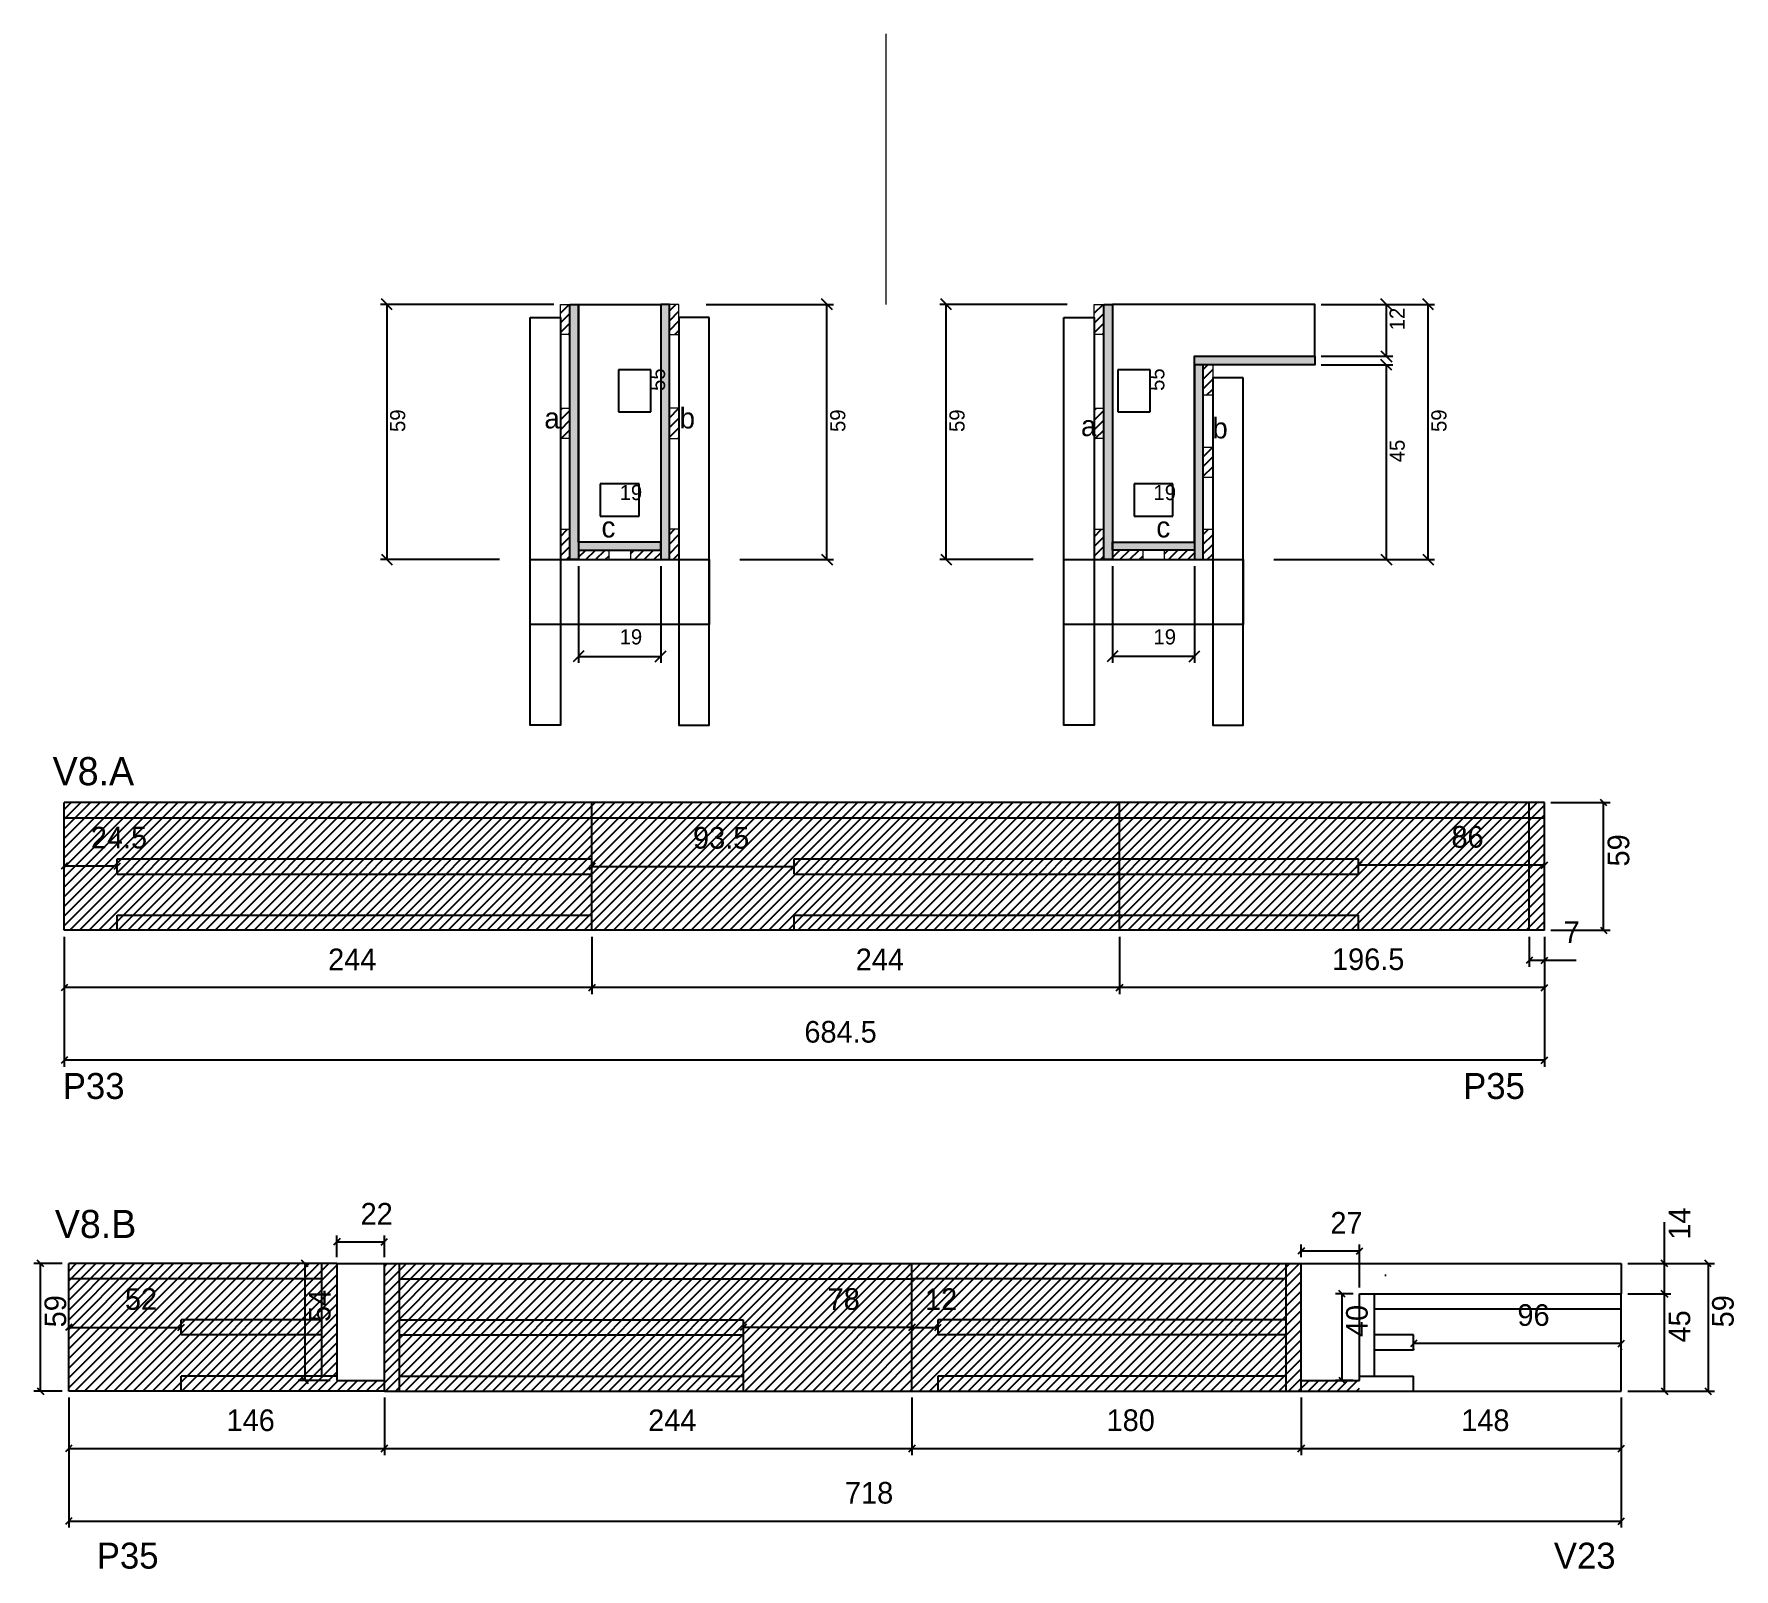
# Model space of a CAD drawing. Header units: metres. Extents: x 6360 to 7146, y 4074 to 4783.
import ezdxf

# ---------------------------------------------------------------- set-up
doc = ezdxf.new("R2010")
doc.units = ezdxf.units.M
for name, color, linetype in [('5', 7, 'Continuous'), ('CONCRETO', 7, 'Continuous'), ('COTA', 7, 'Continuous'), ('Cota Seção (2x)', 7, 'Continuous'), ('detalhes', 7, 'Continuous'), ('Hachura', 7, 'Continuous'), ('Madeira', 7, 'Continuous'), ('Painéis', 7, 'Continuous'), ('REAPROVEITAMENTO', 7, 'Continuous'), ('SARR_2.2x7', 7, 'Continuous'), ('SARR_3.5x7', 7, 'Continuous'), ('Texto Seção', 7, 'Continuous')]:
    doc.layers.add(name, color=color, linetype=linetype)

msp = doc.modelspace()

# ---------------------------------------------------------------- hatches: boundary and pattern name
at = {"layer": 'COTA'}
h = msp.add_hatch(dxfattribs=at)
h.set_pattern_fill('AR-CONC')
h.paths.add_polyline_path([(6521.62, 4160.9), (6521.62, 4214.9), (6499.62, 4214.9), (6499.62, 4160.9), (6521.62, 4160.9)])
h = msp.add_hatch(dxfattribs=at)
h.set_pattern_fill('AR-CONC')
h.paths.add_polyline_path([(6972.62, 4160.9), (6972.62, 4200.9), (7093.62, 4200.9), (7093.62, 4214.9), (6945.62, 4214.9), (6945.62, 4160.9), (6972.62, 4160.9)])
at = {"layer": 'Hachura'}
h = msp.add_hatch(dxfattribs=at)
h.set_pattern_fill('ANSI31')
h.paths.add_polyline_path([(6607.42, 4644.37), (6603.02, 4644.37), (6603.02, 4658.37), (6607.42, 4658.37), (6607.42, 4644.37)])
h = msp.add_hatch(color=7, dxfattribs=at)
h.dxf.hatch_style = 1
h.paths.add_polyline_path([(6607.42, 4658.37), (6611.42, 4658.37), (6611.42, 4540.37), (6607.42, 4540.37), (6607.42, 4658.37)])
h = msp.add_hatch(color=7, dxfattribs=at)
h.dxf.hatch_style = 1
h.paths.add_polyline_path([(6653.42, 4658.37), (6649.42, 4658.37), (6649.42, 4540.37), (6653.42, 4540.37), (6653.42, 4658.37)])
h = msp.add_hatch(dxfattribs=at)
h.set_pattern_fill('ANSI31')
h.paths.add_polyline_path([(6653.42, 4644.37), (6657.82, 4644.37), (6657.82, 4658.37), (6653.42, 4658.37), (6653.42, 4644.37)])
h = msp.add_hatch(dxfattribs=at)
h.set_pattern_fill('ANSI31')
h.paths.add_polyline_path([(6854.31, 4644.37), (6849.91, 4644.37), (6849.91, 4658.37), (6854.31, 4658.37), (6854.31, 4644.37)])
h = msp.add_hatch(color=7, dxfattribs=at)
h.dxf.hatch_style = 1
h.paths.add_polyline_path([(6854.31, 4658.37), (6858.31, 4658.37), (6858.31, 4540.37), (6854.31, 4540.37), (6854.31, 4658.37)])
h = msp.add_hatch(color=7, dxfattribs=at)
h.dxf.hatch_style = 1
h.paths.add_polyline_path([(6896.31, 4630.37), (6896.31, 4634.37), (6951.91, 4634.37), (6951.91, 4630.37), (6896.31, 4630.37)])
h = msp.add_hatch(color=7, dxfattribs=at)
h.dxf.hatch_style = 1
h.paths.add_polyline_path([(6900.31, 4630.37), (6896.31, 4630.37), (6896.31, 4540.37), (6900.31, 4540.37), (6900.31, 4630.37)])
h = msp.add_hatch(dxfattribs=at)
h.set_pattern_fill('ANSI31')
h.paths.add_polyline_path([(6904.71, 4616.37), (6900.31, 4616.37), (6900.31, 4630.37), (6904.71, 4630.37), (6904.71, 4616.37)])
h = msp.add_hatch(dxfattribs=at)
h.set_pattern_fill('ANSI31')
h.paths.add_polyline_path([(6607.42, 4596.34), (6603.02, 4596.34), (6603.02, 4610.34), (6607.42, 4610.34), (6607.42, 4596.34)])
h = msp.add_hatch(dxfattribs=at)
h.set_pattern_fill('ANSI31')
h.paths.add_polyline_path([(6653.42, 4596.34), (6657.82, 4596.34), (6657.82, 4610.34), (6653.42, 4610.34), (6653.42, 4596.34)])
h = msp.add_hatch(dxfattribs=at)
h.set_pattern_fill('ANSI31')
h.paths.add_polyline_path([(6854.31, 4596.34), (6849.91, 4596.34), (6849.91, 4610.34), (6854.31, 4610.34), (6854.31, 4596.34)])
h = msp.add_hatch(dxfattribs=at)
h.set_pattern_fill('ANSI31')
h.paths.add_polyline_path([(6904.71, 4578.37), (6900.31, 4578.37), (6900.31, 4592.37), (6904.71, 4592.37), (6904.71, 4578.37)])
h = msp.add_hatch(dxfattribs=at)
h.set_pattern_fill('ANSI31')
h.paths.add_polyline_path([(6607.42, 4540.37), (6603.02, 4540.37), (6603.02, 4554.37), (6607.42, 4554.37), (6607.42, 4540.37)])
h = msp.add_hatch(dxfattribs=at)
h.set_pattern_fill('ANSI31')
h.paths.add_polyline_path([(6653.42, 4540.37), (6657.82, 4540.37), (6657.82, 4554.37), (6653.42, 4554.37), (6653.42, 4540.37)])
h = msp.add_hatch(dxfattribs=at)
h.set_pattern_fill('ANSI31')
h.paths.add_polyline_path([(6854.31, 4540.37), (6849.91, 4540.37), (6849.91, 4554.37), (6854.31, 4554.37), (6854.31, 4540.37)])
h = msp.add_hatch(dxfattribs=at)
h.set_pattern_fill('ANSI31')
h.paths.add_polyline_path([(6904.71, 4540.37), (6900.31, 4540.37), (6900.31, 4554.37), (6904.71, 4554.37), (6904.71, 4540.37)])
h = msp.add_hatch(color=7, dxfattribs=at)
h.dxf.hatch_style = 1
h.paths.add_polyline_path([(6649.42, 4544.77), (6649.42, 4548.37), (6611.42, 4548.37), (6611.42, 4544.77), (6649.42, 4544.77)])
h = msp.add_hatch(dxfattribs=at)
h.set_pattern_fill('ANSI31')
h.paths.add_polyline_path([(6611.42, 4540.37), (6611.42, 4544.77), (6625.42, 4544.77), (6625.42, 4540.37), (6611.42, 4540.37)])
h = msp.add_hatch(dxfattribs=at)
h.set_pattern_fill('ANSI31')
h.paths.add_polyline_path([(6649.42, 4540.37), (6649.42, 4544.77), (6635.42, 4544.77), (6635.42, 4540.37), (6649.42, 4540.37)])
h = msp.add_hatch(color=7, dxfattribs=at)
h.dxf.hatch_style = 1
h.paths.add_polyline_path([(6858.31, 4544.77), (6858.31, 4548.37), (6896.31, 4548.37), (6896.31, 4544.77), (6858.31, 4544.77)])
h = msp.add_hatch(dxfattribs=at)
h.set_pattern_fill('ANSI31')
h.paths.add_polyline_path([(6858.31, 4540.37), (6858.31, 4544.77), (6872.31, 4544.77), (6872.31, 4540.37), (6858.31, 4540.37)])
h = msp.add_hatch(dxfattribs=at)
h.set_pattern_fill('ANSI31')
h.paths.add_polyline_path([(6896.31, 4540.37), (6896.31, 4544.77), (6882.31, 4544.77), (6882.31, 4540.37), (6896.31, 4540.37)])
at = {"layer": 'REAPROVEITAMENTO'}
h = msp.add_hatch(dxfattribs=at)
h.set_pattern_fill('ANSI31')
h.paths.add_polyline_path([(7058.11, 4368.99), (7058.11, 4427.99), (6373.61, 4427.99), (6373.61, 4368.99), (7058.11, 4368.99)])
h = msp.add_hatch(dxfattribs=at)
h.set_pattern_fill('ANSI31')
h.paths.add_polyline_path([(6499.62, 4160.9), (6499.62, 4214.9), (6375.62, 4214.9), (6375.62, 4155.9), (6521.62, 4155.9), (6521.62, 4160.9), (6499.62, 4160.9)])
h = msp.add_hatch(dxfattribs=at)
h.set_pattern_fill('ANSI31')
h.paths.add_polyline_path([(6765.62, 4155.9), (6765.62, 4214.9), (6521.62, 4214.9), (6521.62, 4155.9), (6765.62, 4155.9)])
h = msp.add_hatch(dxfattribs=at)
h.set_pattern_fill('ANSI31')
h.paths.add_polyline_path([(6945.62, 4160.9), (6945.62, 4214.9), (6765.62, 4214.9), (6765.62, 4155.9), (6972.62, 4155.9), (6972.62, 4160.9), (6945.62, 4160.9)])

# ---------------------------------------------------------------- linework, layer by layer
at = {"layer": 'CONCRETO', "color": 251, "lineweight": 25}
for points in [[(6611.42, 4658.37), (6611.42, 4658.37), (6649.42, 4658.37), (6649.42, 4630.37), (6649.42, 4630.37), (6649.42, 4548.37), (6611.42, 4548.37), (6611.42, 4658.37)], [(6951.91, 4634.37), (6951.91, 4658.37), (6858.31, 4658.37), (6858.31, 4630.37), (6858.31, 4630.37), (6858.31, 4548.37), (6896.31, 4548.37), (6896.31, 4634.37)]]:
    msp.add_lwpolyline(points, close=True, dxfattribs=at)
at = {"layer": 'COTA', "color": 4, "lineweight": 25}
for p, q in [((6600.02, 4658.37), (6519.76, 4658.37)), ((6522.76, 4658.37), (6522.76, 4540.37)), ((6670.42, 4658.37), (6729.29, 4658.37)), ((6726.29, 4540.37), (6726.29, 4658.37)), ((6837.31, 4658.37), (6778.44, 4658.37)), ((6781.44, 4540.37), (6781.44, 4658.37)), ((6954.91, 4658.37), (7007.29, 4658.37)), ((6954.91, 4658.37), (6987.97, 4658.37)), ((6984.97, 4658.37), (6984.97, 4634.37)), ((7004.29, 4540.37), (7004.29, 4658.37)), ((6954.91, 4634.37), (6987.97, 4634.37)), ((6954.91, 4630.37), (6987.97, 4630.37)), ((6984.97, 4630.37), (6984.97, 4540.37)), ((6574.82, 4540.37), (6519.76, 4540.37)), ((6611.42, 4537.37), (6611.42, 4492.64)), ((6649.42, 4537.37), (6649.42, 4492.64)), ((6686.02, 4540.37), (6729.29, 4540.37)), ((6821.71, 4540.37), (6778.44, 4540.37)), ((6858.31, 4537.37), (6858.31, 4492.64)), ((6896.31, 4537.37), (6896.31, 4492.64)), ((6932.91, 4540.37), (7007.29, 4540.37)), ((6932.91, 4540.37), (6987.97, 4540.37)), ((6611.42, 4495.64), (6649.42, 4495.64)), ((6896.31, 4495.64), (6858.31, 4495.64)), ((7061.11, 4427.99), (7088.47, 4427.99)), ((7085.47, 4368.99), (7085.47, 4427.99)), ((6373.61, 4401.49), (6373.61, 4401.72)), ((6373.61, 4398.72), (6398.11, 4398.72)), ((6398.11, 4401.49), (6398.11, 4401.72)), ((6617.61, 4398.49), (6711.11, 4398.49)), ((6972.11, 4401.49), (6972.11, 4402.06)), ((7058.11, 4399.06), (6972.11, 4399.06)), ((7058.11, 4401.49), (7058.11, 4402.06)), ((6373.61, 4365.99), (6373.61, 4305.92)), ((6373.61, 4365.99), (6373.61, 4339.46)), ((6617.61, 4365.99), (6617.61, 4339.46)), ((6617.61, 4365.99), (6617.61, 4339.46)), ((6861.61, 4365.99), (6861.61, 4339.46)), ((6861.61, 4365.99), (6861.61, 4339.46)), ((7051.11, 4365.99), (7051.11, 4352.09)), ((7058.11, 4365.99), (7058.11, 4339.46)), ((7058.11, 4365.99), (7058.11, 4305.92)), ((7058.11, 4365.99), (7058.11, 4352.09)), ((7061.11, 4368.99), (7088.47, 4368.99)), ((7051.11, 4355.09), (7058.11, 4355.09)), ((7058.11, 4355.09), (7072.84, 4355.09)), ((6617.61, 4342.46), (6373.61, 4342.46)), ((6861.61, 4342.46), (6617.61, 4342.46)), ((7058.11, 4342.46), (6861.61, 4342.46)), ((7058.11, 4308.92), (6373.61, 4308.92)), ((7113.62, 4214.9), (7113.62, 4234.01)), ((6499.62, 4217.9), (6499.62, 4227.93)), ((6499.62, 4224.93), (6521.62, 4224.93)), ((6521.62, 4217.9), (6521.62, 4227.93)), ((6945.62, 4217.9), (6945.62, 4223.68)), ((6972.62, 4203.9), (6972.62, 4223.68)), ((6372.62, 4214.9), (6359.58, 4214.9)), ((6362.58, 4155.9), (6362.58, 4214.9)), ((6496.62, 4214.9), (6481.82, 4214.9)), ((6484.82, 4214.9), (6484.82, 4160.9)), ((6972.62, 4220.68), (6945.62, 4220.68)), ((7096.62, 4214.9), (7116.62, 4214.9)), ((7096.62, 4214.9), (7136.76, 4214.9)), ((7113.62, 4200.9), (7113.62, 4214.9)), ((7133.76, 4214.9), (7133.76, 4155.9)), ((6969.62, 4200.9), (6961.45, 4200.9)), ((6964.45, 4200.9), (6964.45, 4160.9)), ((7096.62, 4200.9), (7116.62, 4200.9)), ((7096.62, 4200.9), (7116.62, 4200.9)), ((7113.62, 4155.9), (7113.62, 4200.9)), ((6375.62, 4185.4), (6427.62, 4185.4)), ((6765.62, 4185.4), (6687.62, 4185.4)), ((6765.62, 4185.4), (6777.62, 4185.4)), ((6496.62, 4160.9), (6481.82, 4160.9)), ((6969.62, 4160.9), (6961.45, 4160.9)), ((6372.62, 4155.9), (6359.58, 4155.9)), ((6375.62, 4152.9), (6375.62, 4126.36)), ((6375.62, 4152.9), (6375.62, 4092.82)), ((6521.62, 4152.9), (6521.62, 4126.36)), ((6521.62, 4152.9), (6521.62, 4126.36)), ((6765.62, 4152.9), (6765.62, 4126.36)), ((6765.62, 4152.9), (6765.62, 4126.36)), ((6945.62, 4152.9), (6945.62, 4126.36)), ((6945.62, 4152.9), (6945.62, 4126.36)), ((7093.62, 4152.9), (7093.62, 4126.36)), ((7093.62, 4152.9), (7093.62, 4092.82)), ((7096.62, 4155.9), (7116.62, 4155.9)), ((7096.62, 4155.9), (7136.76, 4155.9)), ((6375.62, 4129.36), (6521.62, 4129.36)), ((6521.62, 4129.36), (6765.62, 4129.36)), ((6765.62, 4129.36), (6945.62, 4129.36)), ((6945.62, 4129.36), (7093.62, 4129.36)), ((6375.62, 4095.82), (7093.62, 4095.82))]:
    msp.add_line(p, q, dxfattribs=at)
at = {"layer": 'COTA', "color": 0, "lineweight": 25}
for p, q in [((7086.97, 4426.49), (7083.97, 4429.49)), ((6375.11, 4400.22), (6372.11, 4397.22)), ((6396.61, 4397.22), (6399.61, 4400.22)), ((6619.11, 4399.99), (6616.11, 4396.99)), ((6709.61, 4396.99), (6712.61, 4399.99)), ((6973.61, 4400.56), (6970.61, 4397.56)), ((7056.61, 4397.56), (7059.61, 4400.56)), ((7083.97, 4370.49), (7086.97, 4367.49)), ((7052.61, 4356.59), (7049.61, 4353.59)), ((7056.61, 4353.59), (7059.61, 4356.59)), ((6375.11, 4343.96), (6372.11, 4340.96)), ((6619.11, 4343.96), (6616.11, 4340.96)), ((6616.11, 4340.96), (6619.11, 4343.96)), ((6863.11, 4343.96), (6860.11, 4340.96)), ((6860.11, 4340.96), (6863.11, 4343.96)), ((7056.61, 4340.96), (7059.61, 4343.96)), ((6375.11, 4310.42), (6372.11, 4307.42)), ((7056.61, 4307.42), (7059.61, 4310.42)), ((6501.12, 4226.43), (6498.12, 4223.43)), ((6520.12, 4223.43), (6523.12, 4226.43)), ((6947.12, 4222.18), (6944.12, 4219.18)), ((6971.12, 4219.18), (6974.12, 4222.18)), ((6364.08, 4213.4), (6361.08, 4216.4)), ((6486.32, 4213.4), (6483.32, 4216.4)), ((7115.12, 4213.4), (7112.12, 4216.4)), ((7135.26, 4213.4), (7132.26, 4216.4)), ((6965.95, 4199.4), (6962.95, 4202.4)), ((7115.12, 4199.4), (7112.12, 4202.4)), ((7112.12, 4202.4), (7115.12, 4199.4)), ((6377.12, 4186.9), (6374.12, 4183.9)), ((6426.12, 4183.9), (6429.12, 4186.9)), ((6689.12, 4186.9), (6686.12, 4183.9)), ((6767.12, 4186.9), (6764.12, 4183.9)), ((6764.12, 4183.9), (6767.12, 4186.9)), ((6776.12, 4183.9), (6779.12, 4186.9)), ((6483.32, 4162.4), (6486.32, 4159.4)), ((6962.95, 4162.4), (6965.95, 4159.4)), ((6361.08, 4157.4), (6364.08, 4154.4)), ((7112.12, 4157.4), (7115.12, 4154.4)), ((7132.26, 4157.4), (7135.26, 4154.4)), ((6377.12, 4130.86), (6374.12, 4127.86)), ((6520.12, 4127.86), (6523.12, 4130.86)), ((6523.12, 4130.86), (6520.12, 4127.86)), ((6764.12, 4127.86), (6767.12, 4130.86)), ((6767.12, 4130.86), (6764.12, 4127.86)), ((6947.12, 4130.86), (6944.12, 4127.86)), ((6944.12, 4127.86), (6947.12, 4130.86)), ((7092.12, 4127.86), (7095.12, 4130.86)), ((6377.12, 4097.32), (6374.12, 4094.32)), ((7092.12, 4094.32), (7095.12, 4097.32))]:
    msp.add_line(p, q, dxfattribs=at)
at = {"layer": 'COTA', "color": 241, "lineweight": 25}
for p, q in [((6499.62, 4214.9), (6521.62, 4214.9)), ((6945.62, 4214.9), (7093.62, 4214.9)), ((7093.62, 4214.9), (7093.62, 4200.9))]:
    msp.add_line(p, q, dxfattribs=at)
at = {"layer": 'COTA', "color": 0, "lineweight": 25}
for points in [[(6525.26, 4655.87), (6520.26, 4660.87)], [(6728.79, 4655.87), (6723.79, 4660.87)], [(6783.94, 4655.87), (6778.94, 4660.87)], [(6987.47, 4655.87), (6982.47, 4660.87)], [(7006.79, 4655.87), (7001.79, 4660.87)], [(6982.47, 4636.87), (6987.47, 4631.87)], [(6987.47, 4627.87), (6982.47, 4632.87)], [(6520.26, 4542.87), (6525.26, 4537.87)], [(6723.79, 4542.87), (6728.79, 4537.87)], [(6778.94, 4542.87), (6783.94, 4537.87)], [(6982.47, 4542.87), (6987.47, 4537.87)], [(7001.79, 4542.87), (7006.79, 4537.87)], [(6613.92, 4498.14), (6608.92, 4493.14)], [(6646.92, 4493.14), (6651.92, 4498.14)], [(6860.81, 4498.14), (6855.81, 4493.14)], [(6893.81, 4493.14), (6898.81, 4498.14)]]:
    msp.add_lwpolyline(points, dxfattribs=at)
at = {"layer": 'Cota Seção (2x)', "color": 180, "lineweight": 25}
for p, q in [((6644.92, 4628.03), (6629.92, 4628.03)), ((6629.92, 4628.03), (6629.92, 4608.7)), ((6644.92, 4608.7), (6644.92, 4628.03)), ((6875.83, 4628.03), (6860.83, 4628.03)), ((6860.83, 4628.03), (6860.83, 4608.7)), ((6875.83, 4608.7), (6875.83, 4628.03)), ((6629.92, 4608.7), (6644.92, 4608.7)), ((6860.83, 4608.7), (6875.83, 4608.7)), ((6639.42, 4575.37), (6621.42, 4575.37)), ((6621.42, 4575.37), (6621.42, 4560.37)), ((6639.42, 4560.37), (6639.42, 4575.37)), ((6886.31, 4575.37), (6868.31, 4575.37)), ((6868.31, 4575.37), (6868.31, 4560.37)), ((6886.31, 4560.37), (6886.31, 4575.37)), ((6621.42, 4560.37), (6639.42, 4560.37)), ((6868.31, 4560.37), (6886.31, 4560.37))]:
    msp.add_line(p, q, dxfattribs=at)
at = {"layer": 'Madeira', "color": 126, "lineweight": 18}
for points in [[(6607.42, 4644.37), (6603.02, 4644.37), (6603.02, 4658.37), (6607.42, 4658.37)], [(6653.42, 4644.37), (6657.82, 4644.37), (6657.82, 4658.37), (6653.42, 4658.37)], [(6854.31, 4644.37), (6849.91, 4644.37), (6849.91, 4658.37), (6854.31, 4658.37)], [(6904.71, 4616.37), (6900.31, 4616.37), (6900.31, 4630.37), (6904.71, 4630.37)], [(6607.42, 4596.34), (6603.02, 4596.34), (6603.02, 4610.34), (6607.42, 4610.34)], [(6653.42, 4596.34), (6657.82, 4596.34), (6657.82, 4610.34), (6653.42, 4610.34)], [(6854.31, 4596.34), (6849.91, 4596.34), (6849.91, 4610.34), (6854.31, 4610.34)], [(6904.71, 4578.37), (6900.31, 4578.37), (6900.31, 4592.37), (6904.71, 4592.37)], [(6607.42, 4540.37), (6603.02, 4540.37), (6603.02, 4554.37), (6607.42, 4554.37)], [(6653.42, 4540.37), (6657.82, 4540.37), (6657.82, 4554.37), (6653.42, 4554.37)], [(6854.31, 4540.37), (6849.91, 4540.37), (6849.91, 4554.37), (6854.31, 4554.37)], [(6904.71, 4540.37), (6900.31, 4540.37), (6900.31, 4554.37), (6904.71, 4554.37)], [(6611.42, 4540.37), (6611.42, 4544.77), (6625.42, 4544.77), (6625.42, 4540.37)], [(6649.42, 4540.37), (6649.42, 4544.77), (6635.42, 4544.77), (6635.42, 4540.37)], [(6858.31, 4540.37), (6858.31, 4544.77), (6872.31, 4544.77), (6872.31, 4540.37)], [(6896.31, 4540.37), (6896.31, 4544.77), (6882.31, 4544.77), (6882.31, 4540.37)]]:
    msp.add_lwpolyline(points, close=True, dxfattribs=at)
at = {"layer": 'Painéis', "color": 200, "lineweight": 25}
for p, q in [((7058.11, 4427.99), (6373.61, 4427.99)), ((6373.61, 4368.99), (6373.61, 4427.99)), ((6617.61, 4368.99), (6617.61, 4427.99)), ((6861.61, 4368.99), (6861.61, 4427.99)), ((7058.11, 4368.99), (7058.11, 4427.99)), ((7058.11, 4368.99), (6373.61, 4368.99)), ((6499.62, 4214.9), (6375.62, 4214.9)), ((6375.62, 4155.9), (6375.62, 4214.9)), ((6499.62, 4214.9), (6499.62, 4160.9)), ((6521.62, 4214.9), (6945.62, 4214.9)), ((6521.62, 4155.9), (6521.62, 4214.9)), ((6765.62, 4155.9), (6765.62, 4214.9)), ((6945.62, 4155.9), (6945.62, 4214.9)), ((6972.62, 4200.9), (7093.62, 4200.9)), ((6972.62, 4160.9), (6972.62, 4200.9)), ((7093.62, 4155.9), (7093.62, 4200.9)), ((6499.62, 4160.9), (6521.62, 4160.9)), ((6945.62, 4155.9), (6945.62, 4160.9)), ((6945.62, 4160.9), (6972.62, 4160.9)), ((6521.62, 4155.9), (6375.62, 4155.9)), ((6521.62, 4155.9), (6945.62, 4155.9)), ((6945.62, 4155.9), (7093.62, 4155.9))]:
    msp.add_line(p, q, dxfattribs=at)
at = {"layer": 'Painéis', "color": 0, "lineweight": 25}
for p, q in [((6999.12, 4179.46), (6996.12, 4176.46)), ((7092.12, 4176.46), (7095.12, 4179.46))]:
    msp.add_line(p, q, dxfattribs=at)
at = {"layer": 'Painéis', "color": 4, "lineweight": 25}
for p, q in [((7093.62, 4177.96), (6997.62, 4177.96)), ((6997.62, 4175.4), (6997.62, 4174.96)), ((7093.62, 4175.4), (7093.62, 4174.96))]:
    msp.add_line(p, q, dxfattribs=at)
at = {"layer": 'Painéis', "color": 200, "lineweight": 25}
for points in [[(6607.42, 4658.37), (6611.42, 4658.37), (6611.42, 4540.37), (6607.42, 4540.37)], [(6653.42, 4658.37), (6649.42, 4658.37), (6649.42, 4540.37), (6653.42, 4540.37)], [(6854.31, 4658.37), (6858.31, 4658.37), (6858.31, 4540.37), (6854.31, 4540.37)], [(6896.31, 4630.37), (6896.31, 4634.37), (6951.91, 4634.37), (6951.91, 4630.37)], [(6900.31, 4630.37), (6896.31, 4630.37), (6896.31, 4540.37), (6900.31, 4540.37)], [(6649.42, 4544.77), (6649.42, 4548.37), (6611.42, 4548.37), (6611.42, 4544.77)], [(6858.31, 4544.77), (6858.31, 4548.37), (6896.31, 4548.37), (6896.31, 4544.77)]]:
    msp.add_lwpolyline(points, close=True, dxfattribs=at)
at = {"layer": 'SARR_2.2x7', "color": 40, "lineweight": 25}
for p, q in [((6972.11, 4427.99), (6972.11, 4428.33)), ((7051.11, 4368.99), (7051.11, 4427.99)), ((6373.61, 4420.99), (6617.61, 4420.99)), ((6617.61, 4420.99), (6861.61, 4420.99)), ((6861.61, 4420.99), (7058.11, 4420.99)), ((6398.11, 4401.99), (6617.61, 4401.99)), ((6398.11, 4394.99), (6398.11, 4401.99)), ((6398.11, 4394.99), (6617.61, 4394.99)), ((6711.11, 4401.99), (6861.61, 4401.99)), ((6711.11, 4394.99), (6711.11, 4401.99)), ((6711.11, 4394.99), (6861.61, 4394.99)), ((6861.61, 4401.99), (6972.11, 4401.99)), ((6861.61, 4394.99), (6972.11, 4394.99)), ((6972.11, 4394.99), (6972.11, 4401.99)), ((6398.11, 4375.99), (6617.61, 4375.99)), ((6398.11, 4368.99), (6398.11, 4375.99)), ((6711.11, 4375.99), (6861.61, 4375.99)), ((6711.11, 4368.99), (6711.11, 4375.99)), ((6861.61, 4375.99), (6972.11, 4375.99)), ((6972.11, 4368.99), (6972.11, 4375.99)), ((6492.67, 4162.9), (6492.67, 4214.9)), ((6528.58, 4155.9), (6528.58, 4214.9)), ((6938.67, 4155.9), (6938.67, 4214.9)), ((6492.67, 4207.9), (6375.62, 4207.9)), ((6528.58, 4207.9), (6765.62, 4207.9)), ((6938.67, 4207.9), (6765.62, 4207.9)), ((6979.58, 4162.9), (6979.58, 4200.9)), ((6979.58, 4193.9), (7093.62, 4193.9)), ((6427.62, 4181.9), (6427.62, 4188.9)), ((6492.67, 4188.9), (6427.62, 4188.9)), ((6528.58, 4188.9), (6687.62, 4188.9)), ((6687.62, 4188.9), (6687.62, 4155.9)), ((6938.67, 4188.9), (6777.62, 4188.9)), ((6777.62, 4188.9), (6777.62, 4181.9)), ((6492.67, 4181.9), (6427.62, 4181.9)), ((6528.58, 4181.9), (6687.62, 4181.9)), ((6938.67, 4181.9), (6777.62, 4181.9)), ((6997.62, 4181.9), (6979.58, 4181.9)), ((6997.62, 4174.9), (6979.58, 4174.9)), ((6997.62, 4174.9), (6997.62, 4181.9)), ((6427.62, 4155.9), (6427.62, 4162.9)), ((6499.62, 4162.9), (6427.62, 4162.9)), ((6528.58, 4162.9), (6687.62, 4162.9)), ((6938.67, 4162.9), (6777.62, 4162.9)), ((6777.62, 4162.9), (6777.62, 4155.9)), ((6972.62, 4162.9), (6997.62, 4162.9)), ((6997.62, 4155.9), (6997.62, 4162.9))]:
    msp.add_line(p, q, dxfattribs=at)
at = {"layer": 'SARR_3.5x7', "color": 81, "lineweight": 25}
for points in [[(6589.02, 4652.37), (6603.02, 4652.37), (6603.02, 4463.89), (6589.02, 4463.89)], [(6671.82, 4652.37), (6657.82, 4652.37), (6657.82, 4463.89), (6671.82, 4463.89)], [(6835.91, 4652.37), (6849.91, 4652.37), (6849.91, 4463.89), (6835.91, 4463.89)], [(6918.71, 4624.37), (6904.71, 4624.37), (6904.71, 4463.89), (6918.71, 4463.89)], [(6589.02, 4540.37), (6671.82, 4540.37), (6671.82, 4510.31), (6589.02, 4510.31)], [(6835.91, 4540.37), (6918.71, 4540.37), (6918.71, 4510.31), (6835.91, 4510.31)]]:
    msp.add_lwpolyline(points, close=True, dxfattribs=at)
at = {"layer": 'Texto Seção', "color": 252, "lineweight": 15}
msp.add_line((6753.64, 4658.37), (6753.64, 4783.37), dxfattribs=at)

# ---------------------------------------------------------------- texts
at = {"layer": '5', "color": 5, "lineweight": 25}
for s, p in [('P33', (6372.89, 4290.99)), ('P35', (7020.5, 4290.99)), ('P35', (6388.62, 4073.85)), ('V23', (7062.45, 4073.85))]:
    msp.add_text(s, height=12, rotation=0.00004, dxfattribs=at).set_placement(p)
at = {"layer": 'COTA', "color": 1, "lineweight": 25}
for s, p in [('12', (6993.47, 4646.37)), ('59', (6531.26, 4599.37)), ('59', (6734.79, 4599.37)), ('59', (6789.94, 4599.37)), ('59', (7012.79, 4599.37)), ('45', (6993.47, 4585.37))]:
    msp.add_text(s, height=7, rotation=90, dxfattribs=at).set_placement(p)
for p in [(6630.42, 4501.14), (6877.31, 4501.14)]:
    msp.add_text('19', height=7, dxfattribs=at).set_placement(p)
at = {"layer": 'COTA', "color": 240, "lineweight": 25}
for s, p in [('24.5', (6385.86, 4406.83)), ('93.5', (6664.36, 4406.74)), ('86', (7015.11, 4407.19)), ('7', (7066.98, 4363.16)), ('244', (6495.61, 4350.53)), ('244', (6739.61, 4350.53)), ('196.5', (6959.86, 4350.59)), ('684.5', (6715.86, 4317.05)), ('22', (6510.62, 4232.93)), ('27', (6959.12, 4228.75)), ('52', (6401.62, 4193.51)), ('78', (6726.62, 4193.49)), ('12', (6771.62, 4193.46)), ('146', (6448.62, 4137.46)), ('244', (6643.62, 4137.43)), ('180', (6855.62, 4137.48)), ('148', (7019.62, 4137.45)), ('718', (6734.62, 4103.91))]:
    msp.add_text(s, height=10, dxfattribs=at).set_placement(p)
for s, p in [('59', (7097.33, 4398.49)), ('14', (7125.55, 4225.96)), ('59', (6374.44, 4185.4)), ('54', (6496.71, 4187.9)), ('59', (7145.62, 4185.4)), ('40', (6976.35, 4180.9)), ('45', (7125.51, 4178.4))]:
    msp.add_text(s, height=10, rotation=90, dxfattribs=at).set_placement(p)
at = {"layer": 'Cota Seção (2x)', "color": 1, "lineweight": 25}
for p in [(6651.42, 4618.37), (6882.33, 4618.37)]:
    msp.add_text('55', height=7, rotation=90, dxfattribs=at).set_placement(p)
for p in [(6630.42, 4567.87), (6877.31, 4567.87)]:
    msp.add_text('19', height=7, dxfattribs=at).set_placement(p)
at = {"layer": 'detalhes', "color": 4, "lineweight": 25}
for s, p in [('a', (6595.59, 4601)), ('b', (6658.13, 4600.99)), ('a', (6843.77, 4597.45)), ('b', (6904.52, 4596.39)), ('c', (6622.02, 4550.6)), ('c', (6878.61, 4550.6))]:
    msp.add_text(s, height=9.6, dxfattribs=at).set_placement(p)
at = {"layer": 'Painéis', "color": 240, "lineweight": 25}
msp.add_text('96', height=10, dxfattribs=at).set_placement((7045.62, 4186.09))
at = {"layer": 'Texto Seção', "color": 7, "lineweight": 15}
for s, p in [('V8.A', (6368.2, 4436.04)), ('V8.B', (6369.21, 4226.7))]:
    msp.add_text(s, height=13, dxfattribs=at).set_placement(p)

doc.saveas('drawing.dxf')
